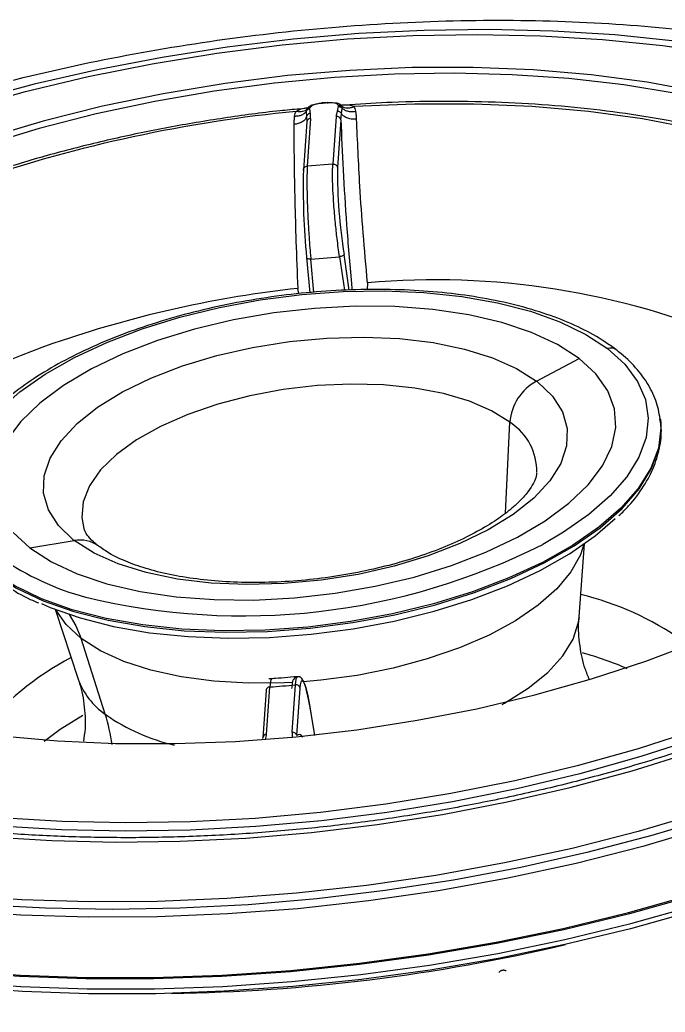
# Model space of a CAD drawing. Extents: x 943 to 1030, y 781 to 934.
# Drawn here: x 1012.699 to 1014.477, y 819.02 to 821.755 of the extents above; entities that cross this region are included whole.
import ezdxf

# ---------------------------------------------------------------- set-up
doc = ezdxf.new("R2010")
doc.units = 0
doc.header["$MEASUREMENT"] = 0
doc.layers.add('1', color=4, linetype='Continuous')

# ---------------------------------------------------------------- blocks, each defined once
blk = doc.blocks.new('AIRA')
at = {"layer": '1', "color": 3, "linetype": 'Continuous', "lineweight": 25}
for p, q in [((70.3684, 18.3616), (70.353, 18.3603)), ((70.4012, 18.3573), (70.3999, 18.3582)), ((70.4306, 18.355), (70.4153, 18.3541)), ((70.3154, 18.3456), (70.2919, 18.3434)), ((70.3123, 18.3429), (70.3107, 18.3371)), ((70.3107, 18.3371), (70.3115, 18.3225)), ((70.4058, 18.3139), (70.4076, 18.3304)), ((70.4076, 18.3304), (70.4095, 18.3453)), ((70.4095, 18.3453), (70.4083, 18.3508)), ((70.3119, 18.3077), (70.3028, 18.1759)), ((70.3115, 18.3225), (70.3119, 18.3062)), ((70.3224, 18.3173), (70.3133, 18.1859)), ((70.3928, 18.3231), (70.3837, 18.1917)), ((70.4058, 18.3139), (70.3967, 18.1825)), ((70.3837, 18.1917), (70.3133, 18.1859)), ((70.3115, 17.934), (70.3202, 17.8371)), ((70.3231, 17.9298), (70.402, 17.9363)), ((70.3314, 17.8379), (70.3231, 17.9298)), ((70.402, 17.9363), (70.4157, 17.8438)), ((70.4156, 17.9357), (70.4145, 17.9425)), ((70.4291, 17.8441), (70.4156, 17.9357)), ((70.4791, 17.8646), (70.478, 17.8452)), ((70.2901, 17.8344), (70.2872, 17.8489)), ((70.9448, 17.5933), (71.0618, 17.6559)), ((70.8593, 17.229), (70.8714, 17.4798)), ((71.2862, 17.4843), (71.2856, 17.4889)), ((71.2862, 17.4843), (71.2858, 17.4881)), ((71.2858, 17.4881), (71.2868, 17.4775)), ((69.5493, 17.1337), (69.6715, 17.1538)), ((71.0621, 16.9431), (71.0769, 17.1451)), ((69.6185, 16.9643), (69.6822, 16.772)), ((69.7568, 16.675), (69.6902, 16.8842)), ((70.1998, 16.7408), (70.1907, 16.6099)), ((70.2012, 16.6195), (70.2103, 16.7503)), ((70.2716, 16.6253), (70.2807, 16.7561)), ((70.2846, 16.6161), (70.2937, 16.747)), ((70.2937, 16.747), (70.2947, 16.7565)), ((70.3234, 16.6781), (70.3333, 16.6163)), ((70.1907, 16.6084), (70.1907, 16.6099)), ((70.1897, 16.6001), (70.1896, 16.5999))]:
    blk.add_line(p, q, dxfattribs=at)
at = {"layer": '1', "color": 3, "linetype": 'Continuous', "lineweight": 25, "flags": 128}
for points in [[(68.5165, 17.961), (68.636, 18.0351), (68.7657, 18.1057), (68.9048, 18.1723), (69.0524, 18.2346), (69.2077, 18.2921), (69.3697, 18.3446), (69.5374, 18.3916), (69.7098, 18.4328), (69.8858, 18.4682), (70.0643, 18.4973), (70.2442, 18.5201), (70.4245, 18.5364), (70.6039, 18.5461), (70.7815, 18.5491), (70.9561, 18.5454), (71.1267, 18.5351), (71.2922, 18.5182), (71.4515, 18.4948), (71.6038, 18.465), (71.748, 18.4291)], [(71.7859, 18.4414), (71.6404, 18.4772), (71.4871, 18.5069), (71.3269, 18.5304), (71.1606, 18.5476), (70.9894, 18.5583), (70.814, 18.5624), (70.6357, 18.5601), (70.4554, 18.5511), (70.2742, 18.5357), (70.0931, 18.5139), (69.9133, 18.4858), (69.7357, 18.4516), (69.5614, 18.4116), (69.3914, 18.3658), (69.2268, 18.3146), (69.0684, 18.2584), (68.9172, 18.1973), (68.7741, 18.1319), (68.64, 18.0624), (68.5155, 17.9893), (68.4015, 17.913), (68.3117, 17.8447)], [(71.5342, 18.3557), (71.396, 18.3897), (71.2494, 18.4171), (71.0955, 18.4377), (70.9354, 18.4514), (70.7705, 18.458), (70.6018, 18.4575), (70.4308, 18.45), (70.2588, 18.4354), (70.0869, 18.4139), (69.9166, 18.3856), (69.7491, 18.3508), (69.5858, 18.3097), (69.4277, 18.2627), (69.2763, 18.21), (69.1326, 18.1522), (68.9976, 18.0896), (68.8725, 18.0226), (68.7582, 17.952)], [(71.3293, 18.386), (71.1848, 18.4098), (71.034, 18.4271), (70.8779, 18.4379), (70.7175, 18.4421), (70.554, 18.4397), (70.3887, 18.4306), (70.2227, 18.415), (70.0571, 18.3929), (69.8933, 18.3645), (69.7322, 18.33), (69.5752, 18.2897), (69.4233, 18.2438), (69.2777, 18.1927), (69.1393, 18.1368), (69.0092, 18.0763), (68.8882, 18.0119), (68.7774, 17.9439)], [(68.8134, 16.4436), (68.9588, 16.4078), (69.1121, 16.378), (69.2724, 16.3545), (69.4386, 16.3373), (69.6099, 16.3266), (69.7852, 16.3225), (69.9636, 16.3249), (70.1439, 16.3338), (70.3251, 16.3492), (70.5061, 16.371), (70.686, 16.3991), (70.8636, 16.4333), (71.0378, 16.4734), (71.2078, 16.5191), (71.3725, 16.5703)], [(71.9453, 18.0638), (71.8542, 18.1198), (71.7512, 18.1708), (71.637, 18.2162), (71.5126, 18.2558), (71.3788, 18.2892), (71.2368, 18.3162), (71.0875, 18.3367), (70.9322, 18.3503), (70.7721, 18.3571), (70.6083, 18.357), (70.4421, 18.35)], [(69.4635, 17.5128), (69.5219, 17.564), (69.5917, 17.6127), (69.6719, 17.6582), (69.7613, 17.6999), (69.8587, 17.7372), (69.9626, 17.7694), (70.0715, 17.7962), (70.1838, 17.8171), (70.2979, 17.8319), (70.4121, 17.8403), (70.5248, 17.8422), (70.6342, 17.8376), (70.7389, 17.8265), (70.8372, 17.8091), (70.9278, 17.7857), (71.0093, 17.7566), (71.0806, 17.7222), (71.1405, 17.6831)], [(71.0618, 17.6559), (71.0025, 17.6941), (70.9313, 17.7272), (70.8494, 17.7547), (70.7581, 17.776), (70.6592, 17.7907), (70.5541, 17.7987), (70.4449, 17.7998), (70.3332, 17.7939), (70.2211, 17.7812), (70.1104, 17.7619), (70.003, 17.7363), (69.9008, 17.7049), (69.8056, 17.6682), (69.7189, 17.6268), (69.6422, 17.5814), (69.5769, 17.5328), (69.5241, 17.4819), (69.4846, 17.4295)], [(69.5029, 17.1764), (69.5493, 17.1337)], [(69.0444, 16.6964), (69.1787, 16.6633), (69.321, 16.6364), (69.4703, 16.6159), (69.6256, 16.602), (69.7855, 16.5947), (69.9492, 16.5941), (70.1152, 16.6002), (70.2826, 16.6131), (70.4499, 16.6324), (70.6161, 16.6583), (70.78, 16.6904), (70.9403, 16.7285), (71.096, 16.7723), (71.2458, 16.8216), (71.3887, 16.876)], [(69.6689, 17.1558), (69.6277, 17.1953), (69.6003, 17.2384), (69.5872, 17.2843), (69.5888, 17.332), (69.6049, 17.3805), (69.6352, 17.4288), (69.6792, 17.4761), (69.736, 17.5212), (69.8043, 17.5634), (69.8828, 17.6018), (69.97, 17.6355), (70.064, 17.6639), (70.1629, 17.6864), (70.2648, 17.7026), (70.3676, 17.7121), (70.4691, 17.7148), (70.5674, 17.7105), (70.6605, 17.6994), (70.7464, 17.6818), (70.8234, 17.6578), (70.89, 17.6282), (70.9448, 17.5933)], [(71.1405, 17.6831), (71.1883, 17.6397), (71.2232, 17.5927), (71.2447, 17.5429), (71.2525, 17.4909), (71.2466, 17.4375), (71.2268, 17.3835), (71.1937, 17.3297), (71.1476, 17.2768), (71.0892, 17.2256), (71.0194, 17.1769), (70.9618, 17.1433)], [(69.5493, 17.1337), (69.6085, 17.0955), (69.6798, 17.0624), (69.7617, 17.0349), (69.8529, 17.0136), (69.9519, 16.9989), (70.0569, 16.9909), (70.1662, 16.9898), (70.2779, 16.9957), (70.39, 17.0084), (70.5007, 17.0277), (70.6081, 17.0533), (70.7103, 17.0847), (70.8055, 17.1214), (70.8922, 17.1628), (70.9689, 17.2082), (71.0342, 17.2568), (71.087, 17.3077), (71.1265, 17.3601), (71.1519, 17.4132), (71.1629, 17.4659), (71.1591, 17.5173), (71.1408, 17.5667), (71.1082, 17.6132), (71.0618, 17.6559)], [(70.9475, 17.5913), (70.9887, 17.5518), (71.0161, 17.5087), (71.0291, 17.4628), (71.0276, 17.4151), (71.0115, 17.3666), (70.9811, 17.3183), (70.9371, 17.271), (70.8804, 17.2259), (70.812, 17.1837), (70.7335, 17.1454), (70.6464, 17.1116), (70.5524, 17.0832), (70.4534, 17.0607), (70.3516, 17.0445), (70.2488, 17.035), (70.1472, 17.0323), (70.0489, 17.0366), (69.9559, 17.0477), (69.87, 17.0653), (69.7929, 17.0893), (69.7263, 17.1189), (69.6715, 17.1538)], [(71.3779, 16.1749), (71.2011, 16.1252), (71.0197, 16.0812), (70.8347, 16.043), (70.6469, 16.0109), (70.4575, 15.985), (70.2675, 15.9654), (70.0777, 15.9522), (69.8894, 15.9456), (69.7034, 15.9456), (69.5207, 15.9521), (69.3424, 15.9651), (69.1694, 15.9846), (69.0026, 16.0104), (68.8429, 16.0424), (68.6911, 16.0805)], [(70.8714, 17.4798), (70.8212, 17.5113), (70.76, 17.538), (70.6889, 17.5591), (70.6095, 17.5742), (70.5237, 17.5829), (70.4334, 17.5851), (70.3405, 17.5808), (70.2471, 17.5699), (70.1553, 17.5528), (70.0672, 17.5299), (69.9846, 17.5016), (69.9094, 17.4685), (69.8434, 17.4315), (69.7879, 17.3913), (69.7442, 17.3488), (69.7133, 17.305), (69.6958, 17.2609), (69.6922, 17.2173), (69.698, 17.1875)], [(68.696, 16.0838), (68.8473, 16.0458), (69.0066, 16.0139), (69.1729, 15.9881), (69.3454, 15.9687), (69.5232, 15.9557), (69.7053, 15.9492), (69.8907, 15.9493), (70.0785, 15.9559), (70.2677, 15.969), (70.4572, 15.9885), (70.646, 16.0144), (70.8332, 16.0464), (71.0177, 16.0845), (71.1985, 16.1284), (71.3748, 16.1779)], [(69.4498, 17.0632), (69.5122, 17.023), (69.5862, 16.9878), (69.6707, 16.9581), (69.7645, 16.9342), (69.8662, 16.9166), (69.9744, 16.9054), (70.0874, 16.9009), (70.2036, 16.9031), (70.3214, 16.912), (70.439, 16.9275), (70.5547, 16.9492), (70.6668, 16.977), (70.7738, 17.0104), (70.874, 17.0489), (70.966, 17.092), (71.0485, 17.139), (71.1203, 17.1893), (71.1802, 17.2421), (71.2276, 17.2967), (71.2616, 17.3522), (71.2817, 17.4079), (71.2878, 17.4629), (71.2862, 17.4843)], [(71.2868, 17.4775), (71.2873, 17.464), (71.2806, 17.4089), (71.2597, 17.3532), (71.225, 17.2977), (71.177, 17.2432), (71.1164, 17.1905), (71.0441, 17.1404), (70.9611, 17.0936), (70.8686, 17.0507), (70.768, 17.0124), (70.6607, 16.9793), (70.5483, 16.9518), (70.4325, 16.9303), (70.3148, 16.9152), (70.1971, 16.9067), (70.081, 16.9048), (69.9682, 16.9097), (69.8603, 16.9211), (69.759, 16.9391), (69.6656, 16.9633), (69.5816, 16.9933), (69.5082, 17.0288), (69.4464, 17.0692)], [(72.3181, 16.8015), (72.1935, 16.7235), (72.0589, 16.649), (71.915, 16.5782), (71.7625, 16.5116), (71.6023, 16.4496), (71.4351, 16.3924), (71.262, 16.3404), (71.0837, 16.2938), (70.9014, 16.2529), (70.7159, 16.2179), (70.5282, 16.1889), (70.3394, 16.1663), (70.1504, 16.15), (69.9622, 16.1402), (69.7759, 16.1369), (69.5925, 16.1401), (69.4129, 16.1498), (69.238, 16.1659), (69.0689, 16.1885), (68.9064, 16.2173), (68.7514, 16.2522), (68.6047, 16.293), (68.4672, 16.3395)], [(69.5812, 16.9799), (69.6051, 16.9696), (69.6878, 16.9405), (69.7795, 16.9172), (69.879, 16.8999), (69.9849, 16.889), (70.0954, 16.8846), (70.2091, 16.8868), (70.3244, 16.8955), (70.4394, 16.9106), (70.5526, 16.9319), (70.6624, 16.9591), (70.767, 16.9917), (70.8651, 17.0294), (70.9551, 17.0716), (71.0358, 17.1176), (71.106, 17.1668), (71.1612, 17.2149)], [(71.3801, 16.1332), (71.2039, 16.0837), (71.0231, 16.0399), (70.8387, 16.0018), (70.6515, 15.9697), (70.4627, 15.9439), (70.2732, 15.9244), (70.0841, 15.9113), (69.8963, 15.9047), (69.7109, 15.9046), (69.5288, 15.9111), (69.3511, 15.9241), (69.1786, 15.9435), (69.0123, 15.9692), (68.8531, 16.0012), (68.7018, 16.0391)], [(71.3953, 16.611), (71.2323, 16.5582), (71.0636, 16.511), (70.8902, 16.4694), (70.7131, 16.4339), (70.5336, 16.4046), (70.3525, 16.3816), (70.1712, 16.3653), (69.9906, 16.3555), (69.8119, 16.3525), (69.6363, 16.3562), (69.4647, 16.3665), (69.2982, 16.3836), (69.1379, 16.4071), (68.9847, 16.437), (68.8396, 16.4731)], [(68.6945, 16.0533), (68.8462, 16.0152), (69.0059, 15.9832), (69.1728, 15.9573), (69.3458, 15.9379), (69.5241, 15.9249), (69.7067, 15.9184), (69.8927, 15.9184), (70.0811, 15.925), (70.2708, 15.9382), (70.4609, 15.9578), (70.6503, 15.9837), (70.8381, 16.0158), (71.0231, 16.054), (71.2045, 16.098), (71.3813, 16.1477)], [(71.0747, 17.1435), (71.0656, 17.1148), (71.0397, 17.0672), (71.0008, 17.0205), (70.9496, 16.9753), (70.8871, 16.9327), (70.8144, 16.8934), (70.7329, 16.858), (70.644, 16.8274), (70.5496, 16.8019), (70.4512, 16.7822), (70.3508, 16.7686), (70.3019, 16.7643)], [(72.2546, 17.0955), (72.1864, 17.0407), (72.0778, 16.9635), (71.9584, 16.8894), (71.8287, 16.8188), (71.6896, 16.7522), (71.5419, 16.6899), (71.3866, 16.6324), (71.2246, 16.58), (71.057, 16.533), (70.8846, 16.4917), (70.7086, 16.4563), (70.5301, 16.4272), (70.3502, 16.4044), (70.1699, 16.3881), (69.9905, 16.3785), (69.8129, 16.3754), (69.6383, 16.3791), (69.4677, 16.3894), (69.3022, 16.4063), (69.1429, 16.4297), (68.9906, 16.4595), (68.9804, 16.4617)], [(69.6902, 16.8842), (69.6488, 16.9227), (69.621, 16.9633)], [(69.6579, 16.95), (69.6761, 16.9192), (69.6902, 16.8842)], [(70.8499, 16.7022), (70.8567, 16.7059), (70.9218, 16.7466), (70.9757, 16.7902), (71.0172, 16.8356), (71.0457, 16.8822), (71.0604, 16.9287), (71.0621, 16.9431)], [(70.2726, 16.7624), (70.2502, 16.7613), (70.1513, 16.7605), (70.0559, 16.7662), (69.9659, 16.7783), (69.8828, 16.7965), (69.8083, 16.8206), (69.7437, 16.85), (69.6902, 16.8842)], [(72.3033, 16.818), (72.1765, 16.7387), (72.0393, 16.663), (71.8924, 16.5913), (71.7366, 16.5239), (71.5728, 16.4613), (71.4019, 16.4038), (71.225, 16.3518), (71.0429, 16.3054), (70.8567, 16.265), (70.6674, 16.2308), (70.4761, 16.2029), (70.2839, 16.1817), (70.0918, 16.167), (69.901, 16.1592), (69.7124, 16.1581), (69.5271, 16.1638), (69.3462, 16.1763), (69.1707, 16.1954), (69.0016, 16.2212), (68.8397, 16.2533), (68.6861, 16.2918)], [(72.3253, 16.7812), (72.1974, 16.7012), (72.0589, 16.6248), (71.9106, 16.5525), (71.7534, 16.4845), (71.5882, 16.4213), (71.4158, 16.3633), (71.2372, 16.3108), (71.0535, 16.264), (70.8656, 16.2232), (70.6746, 16.1887), (70.4816, 16.1606), (70.2876, 16.1391), (70.0938, 16.1244), (69.9012, 16.1164), (69.7109, 16.1153), (69.524, 16.1211), (69.3415, 16.1337), (69.1644, 16.153), (68.9937, 16.179), (68.8304, 16.2115), (68.6754, 16.2503)], [(70.2947, 16.7565), (70.2953, 16.7602), (70.2977, 16.7671), (70.3009, 16.7674), (70.3047, 16.7611), (70.309, 16.7485), (70.3137, 16.73), (70.3185, 16.7062), (70.3234, 16.6781)], [(69.5884, 16.6012), (69.6331, 16.6337), (69.6949, 16.6724)]]:
    blk.add_lwpolyline(points, dxfattribs=at)
at = {"layer": '1', "color": 3, "linetype": 'Continuous', "lineweight": 25}
for centre, radius, start, end in [((70.6715, 14.3845), 3.9715, 95.6177, 108.7267), ((70.3227, 18.3065), 0.0109, 91.5606, 173.4274), ((70.3943, 18.3114), 0.0118, 12.3024, 97.1854), ((72.233, 18.124), 1.9309, 178.4951, 185.6472), ((71.8158, 18.1673), 1.4192, 179.3852, 189.1121), ((70.6652, 15.7409), 2.1318, 67.1529, 95.0082), ((70.6174, 14.821), 3.0458, 96.2235, 108.7449), ((70.2538, 15.8454), 1.959, 108.3023, 122.3609), ((71.1492, 17.6608), 0.0239, 54.5079, 111.3799), ((71.0114, 17.4697), 0.1404, 118.305, 175.8873), ((70.7474, 17.3356), 0.3247, 51.9494, 52.5408), ((70.6999, 17.2561), 0.2818, 51.9494, 52.5408), ((70.7865, 17.3453), 0.1588, 358.4996, 56.7011), ((69.869, 17.4115), 0.3247, 231.9494, 232.5408), ((69.6876, 17.0703), 0.085, 53.7899, 100.8867), ((70.1356, 18.7764), 1.8302, 256.3268, 296.8341), ((69.8871, 17.6958), 0.7217, 234.7442, 255.2173), ((70.8745, 16.2117), 0.8164, 54.7666, 76.3864), ((70.0382, 16.1188), 0.8053, 117.8038, 141.4656), ((70.8178, 15.9332), 0.9456, 66.5047, 74.4233), ((69.8721, 16.8408), 0.202, 199.9217, 235.186), ((69.9686, 20.1068), 3.3652, 274.1176, 275.3211), ((69.9505, 16.9278), 0.3185, 232.5409, 233.1401), ((69.236, 16.5099), 0.5463, 8.5622, 17.5915), ((70.0666, 17.1147), 0.538, 235.1868, 257.1392), ((70.2015, 16.6087), 0.0109, 91.5607, 173.4274), ((70.2731, 16.6136), 0.0118, 12.3024, 97.1855), ((69.8688, 20.9174), 5.0123, 270.8071, 283.3277)]:
    blk.add_arc(centre, radius, start, end, dxfattribs=at)
for points in [[(68.3132, 17.9278), (68.3872, 17.9741), (68.5354, 18.0666), (68.7971, 18.1909), (69.0822, 18.302), (69.389, 18.3969), (69.7113, 18.4744), (70.0438, 18.533), (70.3809, 18.5718), (70.7167, 18.59), (71.0456, 18.5876), (71.3615, 18.5639), (71.6612, 18.5212), (71.8407, 18.4764), (71.9304, 18.454)], [(70.3837, 18.1917), (70.3852, 18.1917), (70.3883, 18.1916), (70.3924, 18.1896), (70.3956, 18.1865), (70.3963, 18.1838), (70.3967, 18.1825)], [(70.3028, 18.1747), (70.3028, 18.1761), (70.3029, 18.1788), (70.3052, 18.1824), (70.3088, 18.185), (70.3118, 18.1856), (70.3133, 18.1859)], [(70.3231, 17.9298), (70.3216, 17.9298), (70.3184, 17.9297), (70.3145, 17.9306), (70.3119, 17.9321), (70.3116, 17.9334), (70.3115, 17.934)], [(70.4145, 17.9425), (70.4143, 17.9419), (70.4138, 17.9405), (70.4108, 17.9386), (70.4067, 17.937), (70.4036, 17.9366), (70.402, 17.9363)], [(70.2103, 16.7503), (70.2088, 16.7501), (70.2058, 16.7495), (70.2022, 16.7469), (70.1999, 16.7433), (70.1998, 16.7406), (70.1998, 16.7392)], [(70.2937, 16.747), (70.2933, 16.7483), (70.2926, 16.7509), (70.2894, 16.7541), (70.2853, 16.7561), (70.2822, 16.7561), (70.2807, 16.7561)]]:
    blk.add_open_spline(points, degree=3, dxfattribs=at)
for points, knots in [([(70.3326, 18.3549), (70.3315, 18.3547), (70.326, 18.3538), (70.3181, 18.3507), (70.3142, 18.3455), (70.3123, 18.3429)], [0, 0, 0, 0, 0.111727, 0.546297, 1, 1, 1, 1]), ([(70.3526, 18.359), (70.3482, 18.3585), (70.3398, 18.3576), (70.3297, 18.3543), (70.3234, 18.3507), (70.3218, 18.3483), (70.321, 18.3472)], [0, 0, 0, 0, 0.333507, 0.622395, 0.821331, 1, 1, 1, 1]), ([(70.3526, 18.359), (70.3527, 18.3595), (70.3528, 18.3604), (70.353, 18.3604), (70.3534, 18.3596), (70.3536, 18.3582), (70.3538, 18.3576)], [0, 0, 0, 0, 0.244431, 0.5, 0.75557, 1, 1, 1, 1]), ([(70.368, 18.3603), (70.3651, 18.3601), (70.36, 18.3596), (70.3549, 18.3592), (70.3526, 18.359)], [0, 0, 0, 0, 0.56, 1, 1, 1, 1]), ([(70.368, 18.3603), (70.368, 18.3607), (70.3681, 18.3616), (70.3684, 18.3617), (70.3688, 18.3609), (70.3691, 18.3595), (70.3692, 18.3588)], [0, 0, 0, 0, 0.2444266, 0.5, 0.7555734, 1, 1, 1, 1]), ([(70.3984, 18.3536), (70.3979, 18.3544), (70.397, 18.3562), (70.3931, 18.3584), (70.387, 18.3601), (70.3783, 18.3609), (70.3716, 18.3605), (70.368, 18.3603)], [0, 0, 0, 0, 0.14944, 0.31246, 0.494168, 0.732247, 1, 1, 1, 1]), ([(70.4083, 18.3508), (70.4065, 18.3532), (70.4031, 18.3577), (70.3954, 18.3596), (70.3896, 18.3596), (70.388, 18.3596)], [0, 0, 0, 0, 0.430447, 0.841632, 1, 1, 1, 1]), ([(70.4065, 18.354), (70.4065, 18.354), (70.4066, 18.3541), (70.4054, 18.3543), (70.404, 18.3553), (70.4035, 18.3557)], [0, 0, 0, 0, 0.2341355, 0.6960983, 1, 1, 1, 1]), ([(70.4421, 18.35), (70.4379, 18.3514), (70.4286, 18.3546), (70.416, 18.3546), (70.4069, 18.3538), (70.404, 18.3535)], [0, 0, 0, 0, 0.352213, 0.795411, 1, 1, 1, 1]), ([(71.96, 18.0675), (71.9527, 18.0728), (71.9198, 18.0968), (71.8507, 18.1352), (71.7532, 18.1822), (71.6457, 18.224), (71.5298, 18.2608), (71.4061, 18.2923), (71.2754, 18.3183), (71.1385, 18.3388), (70.9963, 18.3534), (70.8497, 18.3624), (70.6996, 18.3653), (70.5596, 18.3632), (70.4694, 18.3574), (70.4306, 18.355)], [0, 0, 0, 0, 0.023916, 0.107017, 0.190183, 0.273346, 0.35648, 0.439574, 0.522629, 0.605648, 0.688636, 0.771598, 0.854539, 0.937464, 1, 1, 1, 1]), ([(70.2919, 18.3434), (70.274, 18.3418), (70.2045, 18.3356), (70.0837, 18.3189), (69.9307, 18.2934), (69.78, 18.2622), (69.6327, 18.2257), (69.5021, 18.1882), (69.4226, 18.1616), (69.389, 18.1503)], [0, 0, 0, 0, 0.057217, 0.221659, 0.386103, 0.550555, 0.715024, 0.879518, 1, 1, 1, 1]), ([(70.3107, 18.3371), (70.3092, 18.335), (70.306, 18.3309), (70.298, 18.3264), (70.2885, 18.3235), (70.2814, 18.3232), (70.278, 18.3231)], [0, 0, 0, 0, 0.2502, 0.506834, 0.75985, 1, 1, 1, 1]), ([(70.278, 18.3231), (70.2786, 18.3257), (70.2796, 18.3304), (70.2818, 18.3349), (70.2828, 18.3369)], [0, 0, 0, 0, 0.562015, 1, 1, 1, 1]), ([(70.3153, 18.3462), (70.3147, 18.3462), (70.3078, 18.3457), (70.2965, 18.3437), (70.287, 18.339), (70.2828, 18.3369)], [0, 0, 0, 0, 0.050767, 0.577961, 1, 1, 1, 1]), ([(70.3123, 18.3429), (70.3108, 18.3414), (70.3077, 18.3383), (70.3005, 18.3359), (70.292, 18.3352), (70.2858, 18.3363), (70.2828, 18.3369)], [0, 0, 0, 0, 0.249593, 0.505319, 0.758246, 1, 1, 1, 1]), ([(70.3204, 18.3439), (70.3194, 18.3437), (70.3173, 18.3433), (70.3145, 18.3418), (70.3121, 18.3397), (70.3112, 18.3379), (70.3107, 18.3371)], [0, 0, 0, 0, 0.245331, 0.5, 0.754669, 1, 1, 1, 1]), ([(70.3218, 18.3318), (70.3206, 18.3315), (70.3181, 18.331), (70.3148, 18.3288), (70.3124, 18.3259), (70.3118, 18.3237), (70.3115, 18.3225)], [0, 0, 0, 0, 0.243098, 0.5, 0.756902, 1, 1, 1, 1]), ([(70.321, 18.3472), (70.32, 18.3471), (70.318, 18.347), (70.3148, 18.3457), (70.3132, 18.344), (70.3123, 18.3429)], [0, 0, 0, 0, 0.277228, 0.562124, 1, 1, 1, 1]), ([(70.3204, 18.3439), (70.3204, 18.3445), (70.3204, 18.3456), (70.3208, 18.3467), (70.321, 18.3472)], [0, 0, 0, 0, 0.559773, 1, 1, 1, 1]), ([(70.3218, 18.3318), (70.3216, 18.3341), (70.321, 18.3381), (70.3206, 18.3421), (70.3204, 18.3439)], [0, 0, 0, 0, 0.5599989, 1, 1, 1, 1]), ([(70.3224, 18.3173), (70.3225, 18.3201), (70.3227, 18.3249), (70.3221, 18.3297), (70.3218, 18.3318)], [0, 0, 0, 0, 0.5599672, 1, 1, 1, 1]), ([(70.3954, 18.3378), (70.3947, 18.335), (70.3935, 18.3301), (70.393, 18.3252), (70.3928, 18.3231)], [0, 0, 0, 0, 0.559967, 1, 1, 1, 1]), ([(70.3985, 18.3504), (70.398, 18.348), (70.397, 18.3438), (70.3959, 18.3396), (70.3954, 18.3378)], [0, 0, 0, 0, 0.5599989, 1, 1, 1, 1]), ([(70.3954, 18.3378), (70.3966, 18.3377), (70.3992, 18.3376), (70.4029, 18.336), (70.4059, 18.3336), (70.407, 18.3314), (70.4076, 18.3304)], [0, 0, 0, 0, 0.2430984, 0.4999999, 0.7569015, 1, 1, 1, 1]), ([(70.3984, 18.3536), (70.3993, 18.3536), (70.4011, 18.3538), (70.4038, 18.3534), (70.4063, 18.3524), (70.4077, 18.3513), (70.4083, 18.3508)], [0, 0, 0, 0, 0.246536, 0.5, 0.753464, 1, 1, 1, 1]), ([(70.3984, 18.3536), (70.3985, 18.353), (70.3988, 18.3519), (70.3986, 18.3508), (70.3985, 18.3504)], [0, 0, 0, 0, 0.559778, 1, 1, 1, 1]), ([(70.3985, 18.3504), (70.3996, 18.3503), (70.4017, 18.3503), (70.4048, 18.3493), (70.4075, 18.3476), (70.4089, 18.3461), (70.4095, 18.3453)], [0, 0, 0, 0, 0.245349, 0.5, 0.754651, 1, 1, 1, 1]), ([(70.4493, 18.3154), (70.4452, 18.3153), (70.4368, 18.3149), (70.4245, 18.3177), (70.4138, 18.3229), (70.4096, 18.3279), (70.4076, 18.3304)], [0, 0, 0, 0, 0.233408, 0.486539, 0.746962, 1, 1, 1, 1]), ([(70.4083, 18.3508), (70.4105, 18.3496), (70.4148, 18.3472), (70.4234, 18.346), (70.4327, 18.3468), (70.439, 18.3489), (70.4421, 18.35)], [0, 0, 0, 0, 0.249554, 0.505269, 0.758211, 1, 1, 1, 1]), ([(70.4095, 18.3453), (70.4117, 18.3436), (70.4162, 18.3401), (70.4256, 18.3371), (70.4359, 18.3358), (70.4429, 18.3366), (70.4464, 18.337)], [0, 0, 0, 0, 0.249818, 0.506113, 0.759177, 1, 1, 1, 1]), ([(70.447, 18.3372), (70.4464, 18.3397), (70.4454, 18.3441), (70.4431, 18.3482), (70.4421, 18.35)], [0, 0, 0, 0, 0.560525, 1, 1, 1, 1]), ([(70.4464, 18.337), (70.4465, 18.3371), (70.4467, 18.3371), (70.4469, 18.3371), (70.447, 18.3372)], [0, 0, 0, 0, 0.560671, 1, 1, 1, 1]), ([(70.4493, 18.3154), (70.449, 18.3196), (70.4487, 18.3269), (70.4475, 18.334), (70.447, 18.3372)], [0, 0, 0, 0, 0.559328, 1, 1, 1, 1]), ([(70.278, 18.3231), (70.2775, 18.319), (70.2766, 18.3118), (70.2764, 18.3045), (70.2764, 18.3012)], [0, 0, 0, 0, 0.560581, 1, 1, 1, 1]), ([(70.3115, 18.3225), (70.3104, 18.3198), (70.3081, 18.3142), (70.2996, 18.3075), (70.2887, 18.3027), (70.2804, 18.3017), (70.2764, 18.3012)], [0, 0, 0, 0, 0.252962, 0.513343, 0.766497, 1, 1, 1, 1]), ([(70.2764, 18.3012), (70.2765, 18.2682), (70.2767, 18.2016), (70.2789, 18.0923), (70.2821, 17.9748), (70.2855, 17.8925), (70.2872, 17.8489)], [0, 0, 0, 0, 0.247979, 0.5, 0.735044, 1, 1, 1, 1]), ([(70.4058, 18.3139), (70.4076, 18.2686), (70.4112, 18.1782), (70.4214, 18.0245), (70.43, 17.9118), (70.436, 17.8504), (70.4366, 17.8443)], [0, 0, 0, 0, 0.321444, 0.642911, 0.964377, 1, 1, 1, 1]), ([(70.4791, 17.8646), (70.475, 17.9104), (70.4669, 18.002), (70.4559, 18.1578), (70.4518, 18.2557), (70.4493, 18.3154)], [0, 0, 0, 0, 0.280166, 0.560322, 1, 1, 1, 1]), ([(70.402, 17.9363), (70.3998, 17.9528), (70.3957, 17.9827), (70.3903, 18.0327), (70.3864, 18.0785), (70.384, 18.1193), (70.3825, 18.1597), (70.3832, 18.1793), (70.3837, 18.1917)], [0, 0, 0, 0, 0.176664, 0.320153, 0.500148, 0.642586, 0.77352, 1, 1, 1, 1]), ([(70.3133, 18.1859), (70.3128, 18.1735), (70.312, 18.154), (70.3125, 18.1135), (70.3137, 18.0716), (70.316, 18.024), (70.319, 17.9801), (70.3213, 17.9502), (70.3227, 17.9353), (70.3231, 17.9298)], [0, 0, 0, 0, 0.225427, 0.356568, 0.499702, 0.690185, 0.837163, 0.940472, 1, 1, 1, 1]), ([(71.1631, 17.6802), (71.1533, 17.6875), (71.1246, 17.7083), (71.0694, 17.7392), (70.9948, 17.7711), (70.9115, 17.7977), (70.8207, 17.8187), (70.7236, 17.8341), (70.6213, 17.8435), (70.5152, 17.847), (70.4066, 17.8446), (70.2968, 17.8363), (70.1871, 17.8222), (70.079, 17.8025), (69.9737, 17.7774), (69.8726, 17.7472), (69.7769, 17.7124), (69.6878, 17.6732), (69.6064, 17.63), (69.5337, 17.5834), (69.4706, 17.5337), (69.418, 17.4814), (69.3769, 17.427), (69.3476, 17.3712), (69.3327, 17.3151), (69.3277, 17.2768), (69.3311, 17.2583), (69.3312, 17.2577)], [0, 0, 0, 0, 0.022489, 0.06508, 0.107773, 0.150455, 0.193059, 0.235578, 0.278025, 0.320416, 0.362767, 0.405094, 0.447411, 0.489731, 0.532063, 0.574422, 0.616823, 0.659284, 0.701824, 0.744463, 0.787216, 0.830077, 0.872956, 0.915598, 0.957619, 0.998713, 1, 1, 1, 1]), ([(71.2867, 17.4763), (71.2844, 17.4935), (71.2798, 17.5284), (71.2574, 17.5783), (71.224, 17.6256), (71.1903, 17.6589), (71.1681, 17.6764), (71.1631, 17.6802)], [0, 0, 0, 0, 0.226035, 0.458405, 0.692857, 0.932006, 1, 1, 1, 1]), ([(72.6041, 17.5143), (72.5991, 17.4956), (72.5873, 17.4514), (72.5545, 17.3807), (72.508, 17.3031), (72.4496, 17.2258), (72.3801, 17.1495), (72.2996, 17.0743), (72.2084, 17.0008), (72.1071, 16.9294), (71.9962, 16.8603), (71.8762, 16.7941), (71.7477, 16.7312), (71.6114, 16.6718), (71.4681, 16.6163), (71.3185, 16.5651), (71.1635, 16.5185), (71.0038, 16.4766), (70.8403, 16.4398), (70.6739, 16.4082), (70.5056, 16.382), (70.3361, 16.3614), (70.1665, 16.3464), (69.9975, 16.3372), (69.8303, 16.3338), (69.6655, 16.3362), (69.5042, 16.3443), (69.3472, 16.3582), (69.1954, 16.3778), (69.0496, 16.4029), (68.927, 16.4294), (68.855, 16.4487), (68.827, 16.4562)], [0, 0, 0, 0, 0.025173, 0.059688, 0.093922, 0.12797, 0.161914, 0.195815, 0.229707, 0.263606, 0.297525, 0.331468, 0.365436, 0.399429, 0.433443, 0.467475, 0.501523, 0.535584, 0.569654, 0.603732, 0.637814, 0.671899, 0.705984, 0.740066, 0.774144, 0.808214, 0.842274, 0.876321, 0.910352, 0.944365, 0.978356, 1, 1, 1, 1]), ([(71.1718, 17.2226), (71.181, 17.2314), (71.2082, 17.2575), (71.2412, 17.3032), (71.2708, 17.359), (71.2861, 17.4151), (71.2905, 17.459), (71.2854, 17.4831), (71.2841, 17.4892)], [0, 0, 0, 0, 0.106554, 0.316218, 0.524721, 0.730186, 0.931123, 1, 1, 1, 1]), ([(70.9446, 17.3399), (70.9445, 17.3372), (70.9442, 17.3307), (70.9377, 17.3134), (70.9222, 17.2884), (70.8959, 17.2588), (70.8581, 17.2266), (70.8098, 17.194), (70.7516, 17.1622), (70.6843, 17.1323), (70.6091, 17.1053), (70.5277, 17.082), (70.4417, 17.0631), (70.3529, 17.0491), (70.2632, 17.0404), (70.1746, 17.0372), (70.0889, 17.0394), (70.0081, 17.047), (69.9339, 17.0594), (69.868, 17.0761), (69.8122, 17.0962), (69.7679, 17.1177), (69.7477, 17.1319), (69.7381, 17.1386)], [0, 0, 0, 0, 0.0330448, 0.0796514, 0.1241644, 0.1714264, 0.2183696, 0.2656752, 0.3137088, 0.362474, 0.411855, 0.4617063, 0.511887, 0.5622686, 0.6127347, 0.663159, 0.7134101, 0.7633676, 0.8128976, 0.8618534, 0.9100904, 0.9575127, 1, 1, 1, 1]), ([(69.7381, 17.1386), (69.7333, 17.1425), (69.7196, 17.1536), (69.7061, 17.1699), (69.6998, 17.181), (69.6989, 17.1854), (69.6988, 17.1862)], [0, 0, 0, 0, 0.193574, 0.550347, 0.918048, 1, 1, 1, 1]), ([(69.4553, 17.0499), (69.4652, 17.0427), (69.494, 17.0219), (69.5328, 16.9988), (69.5656, 16.9852), (69.5733, 16.982)], [0, 0, 0, 0, 0.287911, 0.833157, 1, 1, 1, 1]), ([(71.0909, 16.7703), (71.0866, 16.7801), (71.0743, 16.8083), (71.0633, 16.8643), (71.0589, 16.9144), (71.0623, 16.9387), (71.0628, 16.9422)], [0, 0, 0, 0, 0.192542, 0.558929, 0.937456, 1, 1, 1, 1]), ([(69.6819, 16.7716), (69.6826, 16.7701), (69.6909, 16.7498), (69.6993, 16.7024), (69.7036, 16.6442), (69.6985, 16.6119), (69.6967, 16.6004)], [0, 0, 0, 0, 0.029714, 0.401891, 0.7864, 1, 1, 1, 1]), ([(70.2937, 16.7793), (70.271, 16.7772), (70.2422, 16.7746), (70.2136, 16.7726), (70.2077, 16.7722)], [0, 0, 0, 0, 0.793562, 1, 1, 1, 1]), ([(70.2153, 16.77), (70.2148, 16.7708), (70.2124, 16.7747), (70.2112, 16.7611), (70.2103, 16.7503)], [0, 0, 0, 0, 0.203743, 1, 1, 1, 1]), ([(70.2865, 16.7781), (70.2856, 16.7782), (70.2821, 16.7785), (70.2771, 16.7741), (70.2737, 16.7686), (70.2716, 16.7609), (70.2707, 16.7514), (70.2702, 16.7457)], [0, 0, 0, 0, 0.042709, 0.181084, 0.324183, 0.597379, 1, 1, 1, 1]), ([(70.2807, 16.7561), (70.2817, 16.767), (70.2828, 16.7805), (70.286, 16.7767), (70.2867, 16.7759)], [0, 0, 0, 0, 0.796901, 1, 1, 1, 1]), ([(70.3236, 16.6772), (70.3224, 16.6843), (70.319, 16.705), (70.3134, 16.7337), (70.3061, 16.7594), (70.3026, 16.7693), (70.2942, 16.7784), (70.2884, 16.7782), (70.2865, 16.7781)], [0, 0, 0, 0, 0.125611, 0.36715, 0.610965, 0.863701, 0.953897, 1, 1, 1, 1]), ([(74.4991, 16.7756), (74.4847, 16.7296), (74.4556, 16.6367), (74.3764, 16.4978), (74.273, 16.3598), (74.131, 16.21), (73.9425, 16.0496), (73.7002, 15.8825), (73.425, 15.7245), (73.1199, 15.5771), (72.7888, 15.4422), (72.4341, 15.321), (72.0606, 15.2165), (71.6713, 15.1281), (71.4047, 15.0865), (71.2708, 15.0656)], [0, 0, 0, 0, 0.061992, 0.125067, 0.187296, 0.250363, 0.333386, 0.416955, 0.500676, 0.583796, 0.667317, 0.750525, 0.833711, 0.916423, 1, 1, 1, 1]), ([(70.1987, 16.6048), (70.1993, 16.6076), (70.2005, 16.6125), (70.201, 16.6174), (70.2012, 16.6195)], [0, 0, 0, 0, 0.559967, 1, 1, 1, 1]), ([(70.2716, 16.6253), (70.2715, 16.6226), (70.2714, 16.6178), (70.2719, 16.613), (70.2722, 16.6109)], [0, 0, 0, 0, 0.5599672, 1, 1, 1, 1]), ([(70.3008, 16.6121), (70.3006, 16.6124), (70.2943, 16.6228), (70.2894, 16.6194), (70.2846, 16.6161)], [0, 0, 0, 0, 0.035702, 1, 1, 1, 1]), ([(70.8613, 15.9672), (70.8605, 15.9677), (70.8589, 15.9685), (70.8559, 15.9691), (70.8529, 15.9693), (70.85, 15.9689), (70.8473, 15.9682), (70.8448, 15.9669), (70.8427, 15.9653), (70.8419, 15.964), (70.8415, 15.9633)], [0, 0, 0, 0, 0.135642, 0.264116, 0.385629, 0.500424, 0.61499, 0.736286, 0.864555, 1, 1, 1, 1])]:
    blk.add_open_spline(points, degree=3, knots=knots, dxfattribs=at)

msp = doc.modelspace()

# ---------------------------------------------------------------- block references
at = {"layer": '1'}
msp.add_blockref('AIRA', (943.1775, 803.1658), dxfattribs=at)

doc.saveas('drawing.dxf')
